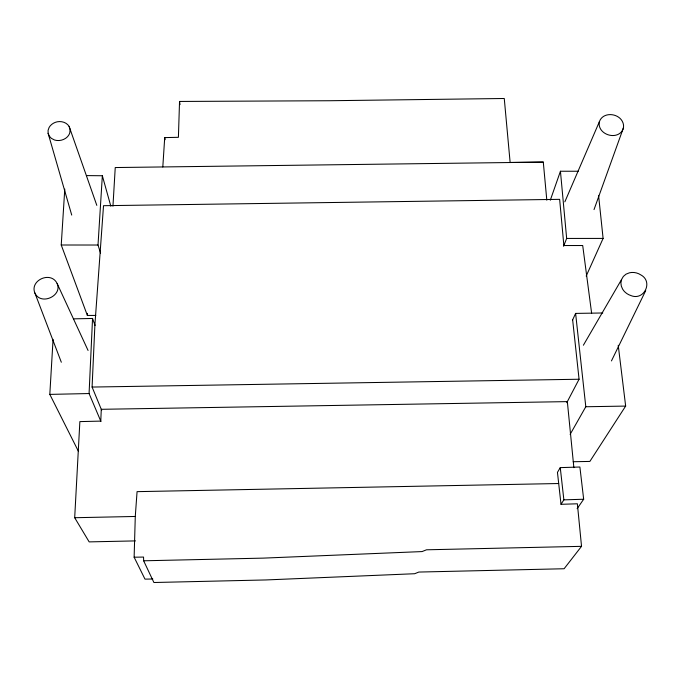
<?xml version="1.0" encoding="UTF-8"?>
<svg xmlns="http://www.w3.org/2000/svg" width="681" height="681" viewBox="0 0 681 681"><rect width="100%" height="100%" fill="white"/><g stroke="black" fill="none" stroke-linecap="round" stroke-linejoin="round"><path stroke-width="1.02" d="M152.816 579.003L144.985 579.131L134.131 557.211L135.281 516.462L137.068 491.648L558.701 483.527M546.817 200.205L543.293 162.104L510.129 162.444L504.263 98.49L329.408 100.737L179.537 101.452L178.405 137.307L164.717 137.605L162.802 166.99M86.606 175.596L102.346 175.749L98.013 245.024L100.55 253.068M100.95 421.53L89.075 393.541L92.548 318.461L73.403 318.853M101.682 410.268L92.088 387.055L94.897 324.922L103.521 205.696L559.646 199.346L563.868 245.535L582.706 245.526L591.636 313.294M95.834 315.431L87.364 315.439L87.474 313.345M135.425 540.901L89.16 541.889L74.689 517.722L79.864 421.607L100.771 421.105L101.282 409.307L567.341 401.62L573.87 467.677M78.4 451.282L49.815 394.393L53.067 339.351M112.952 206.198L115.242 167.552L543.293 162.104M87.364 315.439L61.239 245.007L64.772 189.097M599.416 121.618C596.752 133.672 615.335 140.712 622.145 130.939A12.445 10.402 16.3 0 0 622.162 121.048C617.497 112.833 602.83 111.897 599.416 121.618L564.855 201.823M621.583 279.423L620.893 282.836L621.31 286.054L622.613 289.136A13.56 11.798 23.3 0 0 630.87 295.545C643.988 301.113 653.564 281.636 640.812 274.886A13.271 11.543 23.3 0 0 629.525 272.783L626.06 274.137L623.353 276.426L583.379 345.224M550.291 200.248L560.437 171.237L578.237 171.246M594.019 209.595L623.404 127.909M563.57 246.275L566.66 238.444L560.437 171.237M586.188 276.069L603.102 238.418L598.573 195.396M572.542 320.087L575.615 313.405L602.77 312.979M611.453 360.921L645.716 290.608M566.771 402.709L579.071 379.24L572.644 319.857M570.116 434.41L585.796 406.753L575.615 313.405M557.637 472.086L560.259 467.626L579.889 467.013L583.668 499.233L577.13 508.69M134.131 557.211L143.546 557.067L143.64 560.795L153.897 582.51L265.896 579.948L414.652 573.725L418.849 572.057L564.106 568.746L581.531 546.341L577.369 503.795L561.008 504.306L563.868 499.863L560.259 467.626M618.229 345.284L625.652 406.08L589.865 461.429L573.198 461.727M563.868 499.863L583.668 499.233M49.815 394.393L89.075 393.541M581.531 546.341L426.527 549.797L422.058 551.576L263.249 558.122L143.64 560.795M74.689 517.722L135.281 516.462M585.796 406.753L625.652 406.08M92.088 387.055L579.071 379.24M566.66 238.444L603.102 238.418M61.239 245.007L98.013 245.024M96.813 205.373L69.113 126.377C66.619 122.461 61.716 120.98 57.298 121.788A11.254 9.483 -12.4 0 0 49.134 127.415L48.087 130.318L48.113 133.306L71.726 215.077M34.901 293.026C41.141 306.637 64.84 294.618 56.14 281.798C48.862 271.498 29.717 281.032 34.901 293.026L61.324 362.241M57.127 283.526L88.07 350.46M48.113 133.306L49.27 136.055L51.339 138.337L54.523 139.997A11.313 9.534 -12.4 0 0 65.529 138.379A11.015 9.279 -12.4 0 0 69.802 132.769L70.109 129.458L69.113 126.377M92.548 318.461L95.093 325.458M102.346 175.749L110.841 206.215M164.717 137.605L165.1 139.682M179.537 101.452L180.031 104.602M557.458 472.384L561.008 504.306"/></g></svg>
